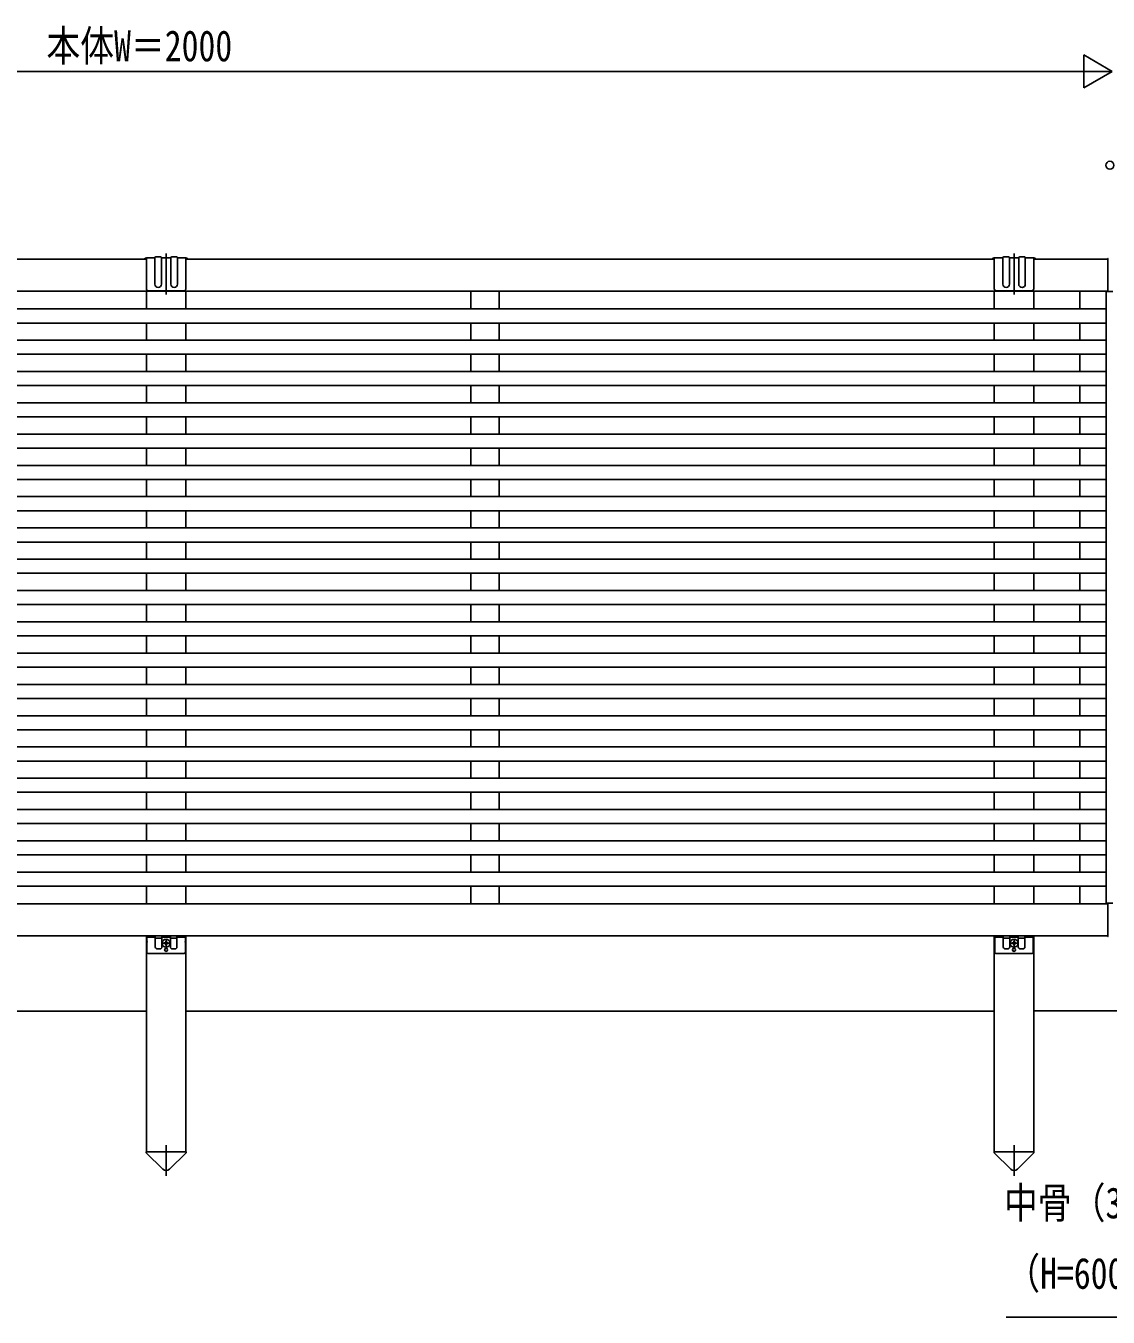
# Model space of a CAD drawing. Units: millimetres, scale not verified. Extents: x -4205 to 4205, y -2970 to 2970.
# Drawn here: x -622 to 530, y -457 to 918 of the extents above; entities that cross this region are included whole.
import ezdxf
from ezdxf.enums import TextEntityAlignment as Align

# ---------------------------------------------------------------- set-up
doc = ezdxf.new("R2010")
doc.units = ezdxf.units.MM
doc.header["$LTSCALE"] = 16
doc.layers.add('0-4_YKK_A1', color=4, linetype='Continuous')
doc.layers.add('0-5_YKK_D', color=6, linetype='Continuous')
doc.styles.add('ＭＳ ゴシック', font='')
doc.styles.get('ＭＳ ゴシック').set_extended_font_data('MS Gothic')

msp = doc.modelspace()

# ---------------------------------------------------------------- linework, layer by layer
at = {"layer": '0-4_YKK_A1'}
for p, q in [((-472.5, 631.64), (-472.5, 675.42)), ((430, 631.64), (430, 675.42)), ((-1340, 669.22), (-493.5, 669.22)), ((-484.5, 670.72), (-493.5, 670.72)), ((-493.5, 670.72), (-493.5, 637.71)), ((-484.5, 670.72), (-484.5, 642.71)), ((-483.5, 671.72), (-478.5, 671.72)), ((-467.5, 670.72), (-477.5, 670.72)), ((-477.5, 670.72), (-477.5, 642.71)), ((-467.5, 670.72), (-467.5, 642.71)), ((-461.5, 671.72), (-466.5, 671.72)), ((-451.5, 670.72), (-460.5, 670.72)), ((-460.5, 670.72), (-460.5, 642.71)), ((-451.5, 670.72), (-451.5, 637.71)), ((-451.5, 669.22), (409, 669.22)), ((418, 670.72), (409, 670.72)), ((409, 670.72), (409, 637.71)), ((418, 670.72), (418, 642.71)), ((419, 671.72), (424, 671.72)), ((435, 670.72), (425, 670.72)), ((425, 670.72), (425, 642.71)), ((435, 670.72), (435, 642.71)), ((441, 671.72), (436, 671.72)), ((451, 670.72), (442, 670.72)), ((442, 670.72), (442, 642.71)), ((451, 670.72), (451, 637.71)), ((451, 669.22), (530, 669.22)), ((530, 669.16), (530, 669.95)), ((530, 635.92), (530, 669.16)), ((530, 635.22), (-1459.5, 635.22)), ((-493.5, 635.22), (-493.5, 616.32)), ((-491.5, 635.71), (-473.21, 635.71)), ((-471.79, 635.71), (-453.5, 635.71)), ((-451.5, 635.22), (-451.5, 616.32)), ((-148, 616.42), (-148, 635.22)), ((-118, 616.42), (-118, 635.22)), ((409, 635.22), (409, 616.32)), ((411, 635.71), (429.29, 635.71)), ((430.71, 635.71), (449, 635.71)), ((451, 635.22), (451, 616.32)), ((500, 616.02), (500, 635.22)), ((535, 634.72), (528, 634.72)), ((530, 635.12), (530, 635.92)), ((528, 616.32), (-1459, 616.32)), ((528, 601.32), (-1459, 601.32)), ((-493.5, 601.32), (-493.5, 583.02)), ((-451.5, 601.32), (-451.5, 583.02)), ((-148, 583.42), (-148, 601.72)), ((-118, 583.42), (-118, 601.72)), ((409, 601.32), (409, 583.02)), ((451, 601.32), (451, 583.02)), ((500, 583.02), (500, 601.32)), ((528, 583.02), (-1459, 583.02)), ((528, 568.02), (-1459, 568.02)), ((-493.5, 568.02), (-493.5, 549.72)), ((-451.5, 568.02), (-451.5, 549.72)), ((-148, 550.12), (-148, 568.42)), ((-118, 550.12), (-118, 568.42)), ((409, 568.02), (409, 549.72)), ((451, 568.02), (451, 549.72)), ((500, 549.72), (500, 568.02)), ((528, 549.72), (-1459, 549.72)), ((528, 534.72), (-1459, 534.72)), ((-493.5, 534.72), (-493.5, 516.42)), ((-451.5, 534.72), (-451.5, 516.42)), ((-148, 516.82), (-148, 535.12)), ((-118, 516.82), (-118, 535.12)), ((409, 534.72), (409, 516.42)), ((451, 534.72), (451, 516.42)), ((500, 516.42), (500, 534.72)), ((528, 516.42), (-1459, 516.42)), ((528, 501.42), (-1459, 501.42)), ((-493.5, 501.42), (-493.5, 483.12)), ((-451.5, 501.42), (-451.5, 483.12)), ((-148, 483.52), (-148, 501.82)), ((-118, 483.52), (-118, 501.82)), ((409, 501.42), (409, 483.12)), ((451, 501.42), (451, 483.12)), ((500, 483.12), (500, 501.42)), ((528, 483.12), (-1459, 483.12)), ((528, 468.12), (-1459, 468.12)), ((-493.5, 468.12), (-493.5, 449.82)), ((-451.5, 468.12), (-451.5, 449.82)), ((-148, 450.22), (-148, 468.52)), ((-118, 450.22), (-118, 468.52)), ((409, 468.12), (409, 449.82)), ((451, 468.12), (451, 449.82)), ((500, 449.82), (500, 468.12)), ((528, 449.82), (-1459, 449.82)), ((528, 434.82), (-1459, 434.82)), ((-493.5, 434.82), (-493.5, 416.52)), ((-451.5, 434.82), (-451.5, 416.52)), ((-148, 416.92), (-148, 435.22)), ((-118, 416.92), (-118, 435.22)), ((409, 434.82), (409, 416.52)), ((451, 434.82), (451, 416.52)), ((500, 416.52), (500, 434.82)), ((528, 416.52), (-1459, 416.52)), ((528, 401.52), (-1459, 401.52)), ((-493.5, 401.52), (-493.5, 383.22)), ((-451.5, 401.52), (-451.5, 383.22)), ((-148, 383.62), (-148, 401.92)), ((-118, 383.62), (-118, 401.92)), ((409, 401.52), (409, 383.22)), ((451, 401.52), (451, 383.22)), ((500, 383.22), (500, 401.52)), ((528, 383.22), (-1459, 383.22)), ((528, 368.22), (-1459, 368.22)), ((-493.5, 368.22), (-493.5, 349.92)), ((-451.5, 368.22), (-451.5, 349.92)), ((-148, 350.32), (-148, 368.62)), ((-118, 350.32), (-118, 368.62)), ((409, 368.22), (409, 349.92)), ((451, 368.22), (451, 349.92)), ((500, 349.92), (500, 368.22)), ((528, 349.92), (-1459, 349.92)), ((528, 334.92), (-1459, 334.92)), ((-493.5, 334.92), (-493.5, 316.62)), ((-451.5, 334.92), (-451.5, 316.62)), ((-148, 317.02), (-148, 335.32)), ((-118, 317.02), (-118, 335.32)), ((409, 334.92), (409, 316.62)), ((451, 334.92), (451, 316.62)), ((500, 316.62), (500, 334.92)), ((528, 316.62), (-1459, 316.62)), ((528, 301.62), (-1459, 301.62)), ((-493.5, 301.62), (-493.5, 283.32)), ((-451.5, 301.62), (-451.5, 283.32)), ((-148, 283.72), (-148, 302.02)), ((-118, 283.72), (-118, 302.02)), ((409, 301.62), (409, 283.32)), ((451, 301.62), (451, 283.32)), ((500, 283.32), (500, 301.62)), ((528, 283.32), (-1459, 283.32)), ((528, 268.32), (-1459, 268.32)), ((-493.5, 268.32), (-493.5, 250.02)), ((-451.5, 268.32), (-451.5, 250.02)), ((-148, 250.42), (-148, 268.72)), ((-118, 250.42), (-118, 268.72)), ((409, 268.32), (409, 250.02)), ((451, 268.32), (451, 250.02)), ((500, 250.02), (500, 268.32)), ((528, 250.02), (-1459, 250.02)), ((528, 235.02), (-1459, 235.02)), ((-493.5, 235.02), (-493.5, 216.72)), ((-451.5, 235.02), (-451.5, 216.72)), ((-148, 217.12), (-148, 235.42)), ((-118, 217.12), (-118, 235.42)), ((409, 235.02), (409, 216.72)), ((451, 235.02), (451, 216.72)), ((500, 216.72), (500, 235.02)), ((528, 216.72), (-1459, 216.72)), ((528, 201.72), (-1459, 201.72)), ((-493.5, 201.72), (-493.5, 183.42)), ((-451.5, 201.72), (-451.5, 183.42)), ((-148, 183.82), (-148, 202.12)), ((-118, 183.82), (-118, 202.12)), ((409, 201.72), (409, 183.42)), ((451, 201.72), (451, 183.42)), ((500, 183.42), (500, 201.72)), ((528, 183.42), (-1459, 183.42)), ((528, 168.42), (-1459, 168.42)), ((-493.5, 168.42), (-493.5, 150.12)), ((-451.5, 168.42), (-451.5, 150.12)), ((-148, 150.52), (-148, 168.82)), ((-118, 150.52), (-118, 168.82)), ((409, 168.42), (409, 150.12)), ((451, 168.42), (451, 150.12)), ((500, 150.12), (500, 168.42)), ((528, 150.12), (-1459, 150.12)), ((528, 135.12), (-1459, 135.12)), ((-493.5, 135.12), (-493.5, 116.82)), ((-451.5, 135.12), (-451.5, 116.82)), ((-148, 117.22), (-148, 135.52)), ((-118, 117.22), (-118, 135.52)), ((409, 135.12), (409, 116.82)), ((451, 135.12), (451, 116.82)), ((500, 116.82), (500, 135.12)), ((528, 116.82), (-1459, 116.82)), ((528, 101.82), (-1459, 101.82)), ((-493.5, 101.82), (-493.5, 83.52)), ((-451.5, 101.82), (-451.5, 83.52)), ((-148, 83.92), (-148, 102.22)), ((-118, 83.92), (-118, 102.22)), ((409, 101.82), (409, 83.52)), ((451, 101.82), (451, 83.52)), ((500, 83.52), (500, 101.82)), ((528, 83.52), (-1459, 83.52)), ((-148, 50.62), (-148, 68.92)), ((-118, 50.62), (-118, 68.92)), ((528, 68.52), (-1459, 68.52)), ((-493.5, 68.52), (-493.5, 50.22)), ((-451.5, 68.52), (-451.5, 50.22)), ((409, 68.52), (409, 50.22)), ((451, 68.52), (451, 50.22)), ((500, 50.22), (500, 68.52)), ((528, 50.22), (-1459, 50.22)), ((528, 35.22), (-1459, 35.22)), ((-493.5, 35.22), (-493.5, 16.92)), ((-451.5, 35.22), (-451.5, 16.92)), ((-148, 17.32), (-148, 35.62)), ((-118, 17.32), (-118, 35.62)), ((409, 35.22), (409, 16.92)), ((451, 35.22), (451, 16.92)), ((500, 16.92), (500, 35.22)), ((528, 16.92), (-1459, 16.92)), ((528, 1.92), (-1459, 1.92)), ((-493.5, 1.92), (-493.5, -16.78)), ((-451.5, 1.92), (-451.5, -16.78)), ((-148, -16.78), (-148, 1.92)), ((-118, -16.78), (-118, 1.92)), ((409, 1.92), (409, -16.78)), ((451, 1.92), (451, -16.78)), ((500, -16.78), (500, 1.92)), ((-1459.5, -16.78), (530, -16.78)), ((530, -16.68), (530, -17.48)), ((530, -17.48), (530, -50.72)), ((530, -50.78), (-1459.5, -50.78)), ((-493.5, -50.78), (-493.5, -280.78)), ((-493, -50.78), (-493, -56.82)), ((-493, -52.28), (-484, -52.28)), ((-484, -50.78), (-484, -62.78)), ((-483, -53.28), (-478, -53.28)), ((-477, -62.78), (-477, -50.78)), ((-477, -52.28), (-468, -52.28)), ((-472.5, -63.33), (-472.5, -54.23)), ((-468, -62.78), (-468, -50.78)), ((-462, -53.28), (-467, -53.28)), ((-461, -50.78), (-461, -62.78)), ((-461, -52.28), (-452, -52.28)), ((-452, -50.78), (-452, -56.82)), ((-451.5, -50.78), (-451.5, -280.78)), ((409, -50.78), (409, -280.78)), ((409.5, -50.78), (409.5, -56.82)), ((409.5, -52.28), (418.5, -52.28)), ((418.5, -50.78), (418.5, -62.78)), ((419.5, -53.28), (424.5, -53.28)), ((425.5, -62.78), (425.5, -50.78)), ((425.5, -52.28), (434.5, -52.28)), ((430, -63.33), (430, -54.23)), ((434.5, -62.78), (434.5, -50.78)), ((440.5, -53.28), (435.5, -53.28)), ((441.5, -50.78), (441.5, -62.78)), ((441.5, -52.28), (450.5, -52.28)), ((450.5, -50.78), (450.5, -56.82)), ((451, -50.78), (451, -280.78)), ((530, -50.72), (530, -51.51)), ((-493, -57.74), (-493, -67.78)), ((-482, -64.78), (-479, -64.78)), ((-477.05, -58.78), (-467.95, -58.78)), ((-474.58, -58.43), (-474.58, -59.13)), ((-474.58, -58.43), (-473.35, -58.43)), ((-474.58, -59.13), (-473.35, -59.13)), ((-472.85, -56.7), (-472.15, -56.7)), ((-472.85, -56.7), (-472.85, -57.93)), ((-472.85, -59.63), (-472.85, -60.85)), ((-472.85, -60.85), (-472.15, -60.85)), ((-472.15, -56.7), (-472.15, -57.93)), ((-472.15, -59.63), (-472.15, -60.85)), ((-471.65, -58.43), (-470.43, -58.43)), ((-471.65, -59.13), (-470.43, -59.13)), ((-470.43, -58.43), (-470.43, -59.13)), ((-463, -64.78), (-466, -64.78)), ((-452, -57.74), (-452, -67.78)), ((409.5, -57.74), (409.5, -67.78)), ((420.5, -64.78), (423.5, -64.78)), ((425.45, -58.78), (434.55, -58.78)), ((427.93, -58.43), (427.93, -59.13)), ((427.93, -58.43), (429.15, -58.43)), ((427.93, -59.13), (429.15, -59.13)), ((429.65, -56.7), (430.35, -56.7)), ((429.65, -56.7), (429.65, -57.93)), ((429.65, -59.63), (429.65, -60.85)), ((429.65, -60.85), (430.35, -60.85)), ((430.35, -56.7), (430.35, -57.93)), ((430.35, -59.63), (430.35, -60.85)), ((430.85, -58.43), (432.08, -58.43)), ((430.85, -59.13), (432.08, -59.13)), ((432.08, -58.43), (432.08, -59.13)), ((439.5, -64.78), (436.5, -64.78)), ((450.5, -57.74), (450.5, -67.78)), ((-491, -69.78), (-454, -69.78)), ((411.5, -69.78), (448.5, -69.78)), ((-493.5, -131.27), (-1347, -131.27)), ((409, -131.27), (-451.5, -131.27)), ((451, -130.78), (1409, -130.78)), ((-472.5, -306.29), (-472.5, -273.81)), ((430, -306.29), (430, -273.81)), ((-493.7, -281.78), (-493.7, -280.78)), ((-493.7, -280.78), (-451.3, -280.78)), ((-493.7, -281.78), (-476.02, -299.33)), ((-451.3, -281.78), (-468.98, -299.33)), ((-451.3, -280.78), (-451.3, -281.78)), ((408.8, -281.78), (408.8, -280.78)), ((408.8, -280.78), (451.2, -280.78)), ((408.8, -281.78), (426.48, -299.33)), ((451.2, -281.78), (433.52, -299.33)), ((451.2, -280.78), (451.2, -281.78))]:
    msp.add_line(p, q, dxfattribs=at)
msp.add_lwpolyline([(528, 634.72), (528, -16.28), (535, -16.28)], dxfattribs=at)
for centre, radius in [((-472.5, -58.78), 4.25), ((430, -58.78), 4.25), ((-472.5, -65.78), 1.65), ((430, -65.78), 1.65)]:
    msp.add_circle(centre, radius, dxfattribs=at)
for centre, radius, start, end in [((-493.5, 668.72), 2, 90, 165.52249), ((-483.5, 670.72), 1, 90, 180), ((-478.5, 670.72), 1, 0, 90), ((-466.5, 670.72), 1, 90, 180), ((-461.5, 670.72), 1, 0, 90), ((-451.5, 668.72), 2, 14.47751, 90), ((409, 668.72), 2, 90, 165.52249), ((419, 670.72), 1, 90, 180), ((424, 670.72), 1, 0, 90), ((436, 670.72), 1, 90, 180), ((441, 670.72), 1, 0, 90), ((451, 668.72), 2, 14.47751, 90), ((530.2, 669.95), 0.2, 93.5, 180), ((-491.5, 637.71), 2, 180, 270), ((-481, 642.71), 3.5, 180, 0), ((-472.5, 635.01), 1, 44.427, 135.573), ((-464, 642.71), 3.5, 180, 0), ((-453.5, 637.71), 2, 270, 0), ((411, 637.71), 2, 180, 270), ((421.5, 642.71), 3.5, 180, 0), ((430, 635.01), 1, 44.427, 135.573), ((438.5, 642.71), 3.5, 180, 0), ((449, 637.71), 2, 270, 0), ((530.2, 635.12), 0.202, 179.93968, 269.38321), ((530.2, -16.68), 0.202, 90.61679, 180.06032), ((-483, -52.28), 1, 180, 270), ((-478, -52.28), 1, 270, 0), ((-467, -52.28), 1, 180, 270), ((-462, -52.28), 1, 270, 0), ((419.5, -52.28), 1, 180, 270), ((424.5, -52.28), 1, 270, 0), ((435.5, -52.28), 1, 180, 270), ((440.5, -52.28), 1, 270, 0), ((530.2, -51.51), 0.2, 180, 266.5), ((-493.2, -57.28), 0.5, 293.57818, 66.42182), ((-491, -67.78), 2, 180, 270), ((-482, -62.78), 2, 180, 270), ((-479, -62.78), 2, 270, 0), ((-473.35, -57.93), 0.5, 270, 0), ((-473.35, -59.63), 0.5, 0, 90), ((-471.65, -57.93), 0.5, 180, 270), ((-471.65, -59.63), 0.5, 90, 180), ((-466, -62.78), 2, 180, 270), ((-463, -62.78), 2, 270, 0), ((-454, -67.78), 2, 270, 0), ((-451.8, -57.28), 0.5, 113.57818, 246.42182), ((409.3, -57.28), 0.5, 293.57818, 66.42182), ((411.5, -67.78), 2, 180, 270), ((420.5, -62.78), 2, 180, 270), ((423.5, -62.78), 2, 270, 0), ((429.15, -57.93), 0.5, 270, 0), ((429.15, -59.63), 0.5, 0, 90), ((430.85, -57.93), 0.5, 180, 270), ((430.85, -59.63), 0.5, 90, 180), ((436.5, -62.78), 2, 180, 270), ((439.5, -62.78), 2, 270, 0), ((448.5, -67.78), 2, 270, 0), ((450.7, -57.28), 0.5, 113.57818, 246.42182), ((-472.5, -295.78), 5, 225.20979, 314.79021), ((430, -295.78), 5, 225.20979, 314.79021)]:
    msp.add_arc(centre, radius, start, end, dxfattribs=at)
at = {"layer": '0-5_YKK_D'}
for p, q in [((534.5, 869.22), (504.19, 886.72)), ((504.19, 886.72), (504.19, 851.72)), ((-1430.5, 869.22), (499.5, 869.22)), ((534.5, 869.22), (473.88, 869.22)), ((534.5, 869.22), (504.19, 851.72))]:
    msp.add_line(p, q, dxfattribs=at)
msp.add_lwpolyline([(1187, -7.43), (1179.65, -22.76), (971.7, -456.81), (421.7, -456.81)], dxfattribs=at)
msp.add_circle((532, 769.22), 4.25, dxfattribs=at)

# ---------------------------------------------------------------- texts
at = {"layer": '0-5_YKK_D', "style": 'ＭＳ ゴシック', "width": 0.8}
for s, p in [('本体W＝2000', (-599.9, 870.02)), ('中骨（30×17）', (419.3, -361.51)), ('（H=600～1200：2本）', (421.7, -436.51))]:
    msp.add_text(s, height=32.99, dxfattribs=at).set_placement(p, align=Align.BOTTOM_LEFT)

doc.saveas('drawing.dxf')
